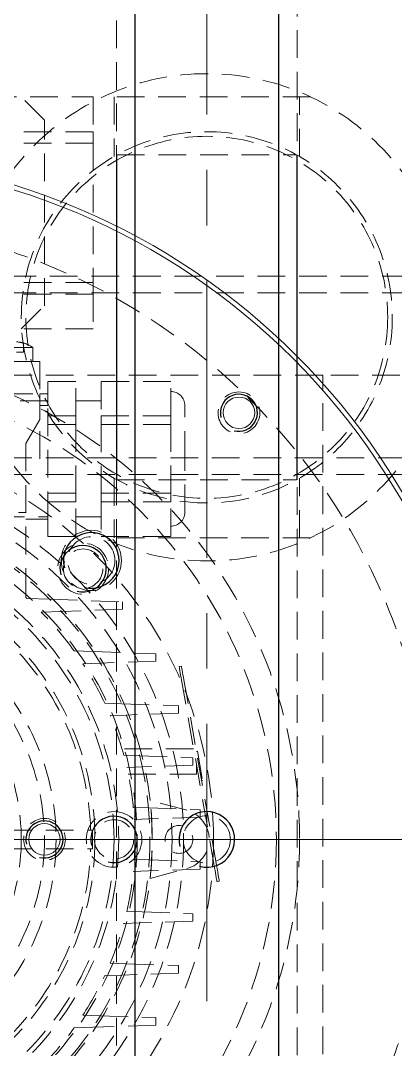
# Model space of a CAD drawing. Header units: millimetres. Extents: x 0 to 3953, y 1 to 2793.
# Drawn here: x 3064.5 to 3145.3, y 863.3 to 1085 of the extents above; entities that cross this region are included whole.
import ezdxf

# ---------------------------------------------------------------- set-up
doc = ezdxf.new("R2010")
doc.units = ezdxf.units.MM
doc.header["$LTSCALE"] = 4.7
doc.linetypes.add('CENTERX2', pattern=[20.32, 12.7, -2.54, 2.54, -2.54])
doc.linetypes.add('HIDDEN', pattern=[1.905, 1.27, -0.635])
doc.layers.add('D', color=1, linetype='Continuous')
doc.layers.add('SLD-0', color=7, linetype='Continuous', lineweight=15)

# ---------------------------------------------------------------- blocks, each defined once
blk = doc.blocks.new('SW_CENTERMARKSYMBOL_1')
at = {"layer": 'SLD-0', "color": 0}
blk.add_line((5, 0), (342.5, 0), dxfattribs=at)

msp = doc.modelspace()

# ---------------------------------------------------------------- linework, layer by layer
at = {"color": 7, "linetype": 'HIDDEN', "lineweight": 0}
for p, q in [((3085.152, 1174.593), (3085.152, 575.593)), ((3124.152, 575.593), (3124.152, 1174.593)), ((2959.152, 1068.593), (3080.152, 1068.593)), ((3069.652, 1063.593), (3064.652, 1068.593)), ((3080.152, 1068.593), (3080.152, 1061.093)), ((3127.012, 1068.593), (3082.291, 1068.593)), ((3084.652, 1068.593), (3084.652, 1055.734)), ((3124.652, 1055.772), (3124.652, 1068.593)), ((3069.652, 1023.593), (3069.652, 1063.593)), ((3080.152, 1061.093), (2959.152, 1061.093)), ((3080.152, 1061.093), (3080.152, 1058.593)), ((3080.152, 1058.593), (2959.152, 1058.593)), ((3080.152, 1058.593), (3080.152, 1028.593)), ((3085.287, 1056.093), (3124.017, 1056.093)), ((3089.152, 1056.093), (3089.152, 986.093)), ((3120.152, 986.093), (3120.152, 1056.093)), ((3202.152, 1029.943), (2837.152, 1029.943)), ((3080.152, 1028.593), (2959.152, 1028.593)), ((3080.152, 1028.593), (3080.152, 1026.093)), ((3202.152, 1026.343), (2837.152, 1026.343)), ((3080.152, 1026.093), (2959.152, 1026.093)), ((3080.152, 1026.093), (3080.152, 1018.593)), ((3064.652, 1018.593), (3069.652, 1023.593)), ((3080.152, 1018.593), (2959.152, 1018.593)), ((3065.152, 1013.593), (3065.152, 1015.538)), ((3067.152, 1014.593), (3059.152, 1014.593)), ((3063.652, 1013.593), (3065.152, 1013.593)), ((3067.152, 1011.593), (3067.152, 1014.593)), ((3067.152, 1011.593), (2972.152, 1011.593)), ((3068.652, 1011.593), (3067.152, 1011.593)), ((3068.652, 1011.593), (3068.652, 1004.593)), ((3129.652, 1008.593), (3054.652, 1008.593)), ((3076.402, 1007.293), (3070.402, 1007.293)), ((3070.402, 1007.293), (3070.402, 1004.593)), ((3076.402, 999.874), (3076.402, 1007.293)), ((3096.902, 1007.293), (3081.902, 1007.293)), ((3081.902, 1007.293), (3081.902, 999.874)), ((3096.902, 999.874), (3096.902, 1007.293)), ((3129.652, 808.593), (3129.652, 1008.593)), ((3173.152, 1008.593), (3129.652, 1008.593)), ((2970.652, 1004.593), (3068.652, 1004.593)), ((2972.152, 1004.593), (3067.152, 1004.593)), ((3068.652, 1004.593), (3068.652, 999.093)), ((3068.652, 1004.593), (3070.402, 1004.593)), ((3070.402, 1002.125), (3070.402, 1004.593)), ((3070.402, 1003.093), (3059.402, 1003.093)), ((3070.402, 1002.125), (3068.652, 1002.125)), ((3070.402, 977.593), (3070.402, 1002.125)), ((3081.902, 1003.093), (3076.402, 1003.093)), ((3070.402, 999.874), (3076.402, 999.874)), ((3076.402, 999.874), (3076.402, 998.012)), ((3081.902, 999.874), (3096.902, 999.874)), ((3081.902, 999.874), (3081.902, 998.012)), ((3096.902, 999.874), (3096.902, 998.012)), ((3068.652, 999.093), (3065.652, 993.897)), ((3068.652, 990.593), (3068.652, 999.093)), ((3076.402, 998.012), (3070.402, 998.012)), ((3076.402, 983.174), (3076.402, 998.012)), ((3096.902, 998.012), (3081.902, 998.012)), ((3081.902, 998.012), (3081.902, 983.174)), ((3096.902, 983.174), (3096.902, 998.012)), ((3065.652, 993.897), (3065.652, 964.954)), ((2837.152, 990.843), (3202.152, 990.843)), ((2837.152, 987.243), (3202.152, 987.243)), ((3084.652, 986.452), (3084.652, 973.593)), ((3085.287, 986.093), (3124.017, 986.093)), ((3124.652, 973.593), (3124.652, 986.414)), ((3070.402, 983.174), (3076.402, 983.174)), ((3076.402, 983.174), (3076.402, 981.312)), ((3081.902, 983.174), (3096.902, 983.174)), ((3081.902, 983.174), (3081.902, 981.312)), ((3096.902, 983.174), (3096.902, 981.312)), ((3076.402, 981.312), (3070.402, 981.312)), ((3076.402, 973.893), (3076.402, 981.312)), ((3096.902, 981.312), (3081.902, 981.312)), ((3081.902, 981.312), (3081.902, 973.893)), ((3096.902, 973.893), (3096.902, 981.312)), ((3059.402, 978.093), (3070.402, 978.093)), ((3064.052, 979.067), (3065.652, 979.039)), ((3076.402, 978.093), (3081.902, 978.093)), ((3065.652, 977.593), (3070.402, 977.593)), ((3070.402, 977.593), (3070.402, 973.893)), ((3070.402, 973.893), (3076.402, 973.893)), ((3081.902, 973.893), (3096.902, 973.893)), ((3127.012, 973.593), (3082.291, 973.593)), ((3065.652, 964.954), (3065.652, 960.691)), ((3065.852, 960.513), (3070.785, 960.341)), ((3070.785, 960.341), (3086.504, 959.792)), ((3073.298, 957.732), (3068.951, 957.58)), ((3086.504, 958.193), (3073.298, 957.732)), ((3086.504, 959.792), (3086.504, 958.193)), ((3076.05, 949.206), (3080.105, 949.065)), ((3080.105, 949.065), (3093.633, 948.592)), ((3093.633, 946.993), (3081.698, 946.577)), ((3093.633, 948.592), (3093.633, 946.993)), ((3081.698, 946.577), (3077.939, 946.445)), ((3098.696, 945.828), (3099.188, 945.915)), ((3106.337, 902.497), (3099.217, 942.874)), ((3106.829, 902.584), (3099.709, 942.961)), ((3082.648, 937.948), (3086.272, 937.821)), ((3086.272, 937.821), (3098.557, 937.392)), ((3098.557, 935.793), (3087.283, 935.4)), ((3098.557, 937.392), (3098.557, 935.793)), ((3087.283, 935.4), (3083.824, 935.279)), ((3101.814, 928.143), (3086.351, 928.143)), ((3086.748, 926.714), (3090.139, 926.595)), ((3102.427, 927.549), (3102.624, 927.583)), ((3102.427, 927.546), (3102.624, 927.581)), ((3102.624, 927.583), (3103.729, 921.317)), ((3090.139, 926.595), (3101.676, 926.192)), ((3101.676, 924.593), (3090.706, 924.21)), ((3101.676, 926.192), (3101.676, 924.593)), ((3102.448, 922.643), (3102.448, 924.548)), ((3102.685, 926.084), (3102.882, 926.118)), ((3102.686, 926.08), (3102.883, 926.115)), ((3087.401, 924.095), (3090.706, 924.21)), ((3087.712, 922.643), (3102.448, 922.643)), ((3103.244, 924.068), (3103.047, 924.034)), ((3103.087, 923.805), (3103.284, 923.84)), ((3103.098, 923.745), (3103.295, 923.78)), ((3103.155, 923.419), (3103.352, 923.454)), ((3103.174, 923.313), (3103.371, 923.348)), ((3103.222, 923.039), (3103.419, 923.074)), ((3103.345, 922.34), (3103.542, 922.375)), ((3103.532, 921.282), (3103.729, 921.317)), ((3100.334, 914.871), (3092.419, 916.992)), ((3088.808, 915.495), (3092.084, 915.38)), ((3092.084, 915.38), (3103.192, 914.992)), ((3103.192, 913.393), (3092.267, 913.012)), ((3103.192, 914.992), (3103.192, 913.393)), ((3092.267, 913.012), (3089.018, 912.898)), ((3043.084, 910.593), (3080.006, 910.593)), ((3043.084, 906.593), (3080.006, 906.593)), ((3089.018, 904.287), (3092.267, 904.174)), ((3092.267, 904.174), (3103.192, 903.792)), ((3092.419, 900.193), (3100.334, 902.314)), ((3103.192, 903.792), (3103.192, 902.193)), ((3092.084, 901.805), (3088.808, 901.691)), ((3103.192, 902.193), (3092.084, 901.805)), ((3106.858, 899.542), (3107.35, 899.629)), ((3087.401, 893.091), (3090.706, 892.975)), ((3090.706, 892.975), (3101.676, 892.592)), ((3101.676, 892.592), (3101.676, 890.993)), ((3090.139, 890.59), (3086.748, 890.472)), ((3101.676, 890.993), (3090.139, 890.59)), ((3083.824, 881.907), (3087.283, 881.786)), ((3087.283, 881.786), (3098.557, 881.392)), ((3098.557, 881.392), (3098.557, 879.793)), ((3086.272, 879.364), (3082.648, 879.238)), ((3098.557, 879.793), (3086.272, 879.364)), ((3077.939, 870.74), (3081.698, 870.609)), ((3081.698, 870.609), (3093.633, 870.192)), ((3093.633, 870.192), (3093.633, 868.593)), ((3080.105, 868.121), (3076.05, 867.979)), ((3093.633, 868.593), (3080.105, 868.121))]:
    msp.add_line(p, q, dxfattribs=at)
at = {"color": 7, "linetype": 'HIDDEN', "lineweight": 0, "flags": 128}
for points in [[(3099.217, 942.874), (3099.115, 943.45), (3099.018, 944.005), (3098.928, 944.515), (3098.849, 944.963), (3098.784, 945.33), (3098.736, 945.603), (3098.706, 945.772), (3098.696, 945.828)], [(3099.709, 942.961), (3099.608, 943.537), (3099.51, 944.091), (3099.42, 944.602), (3099.341, 945.05), (3099.276, 945.417), (3099.228, 945.69), (3099.198, 945.858), (3099.188, 945.915)], [(3092.902, 908.593), (3092.723, 913.702), (3092.419, 916.992)], [(3092.419, 900.193), (3092.723, 903.483), (3092.902, 908.593)], [(3106.858, 899.542), (3106.847, 899.599), (3106.818, 899.767), (3106.77, 900.04), (3106.705, 900.408), (3106.626, 900.855), (3106.536, 901.366), (3106.438, 901.92), (3106.337, 902.497)], [(3107.35, 899.629), (3107.34, 899.686), (3107.31, 899.854), (3107.262, 900.127), (3107.197, 900.495), (3107.118, 900.942), (3107.028, 901.453), (3106.931, 902.007), (3106.829, 902.584)]]:
    msp.add_lwpolyline(points, dxfattribs=at)
at = {"color": 7, "linetype": 'Continuous', "lineweight": 15}
for centre, radius in [((3019.652, 908.593), 355), ((3019.652, 908.593), 342), ((3019.652, 908.593), 341.2), ((3019.652, 908.593), 147.5), ((3019.652, 908.593), 146.5), ((3111.576, 1000.517), 3.4), ((3069.652, 908.593), 3.4)]:
    msp.add_circle(centre, radius, dxfattribs=at)
at = {"color": 7, "linetype": 'HIDDEN', "lineweight": 0}
for centre, radius in [((3019.652, 908.593), 353.8), ((3019.652, 908.593), 340), ((3019.652, 908.593), 305), ((3104.652, 1021.093), 52.5), ((3104.652, 1021.093), 40), ((3104.652, 1021.093), 39), ((3019.652, 908.593), 133.7), ((3019.652, 908.593), 105), ((3019.652, 908.593), 100), ((3111.576, 1000.517), 4.5), ((3019.652, 908.593), 86.45), ((3019.652, 908.593), 80), ((3019.652, 908.593), 77.5), ((3019.652, 908.593), 72.75), ((3019.652, 908.593), 70), ((3019.652, 908.593), 66), ((3019.652, 908.593), 65), ((3079.756, 968.697), 6.5), ((3079.756, 968.697), 5.1), ((3077.988, 966.929), 5.5), ((3077.988, 966.929), 4.25), ((3019.652, 908.593), 60.886), ((3019.652, 908.593), 52.5), ((3019.652, 908.593), 50), ((3019.652, 908.593), 45), ((3084.652, 908.593), 6), ((3104.652, 908.593), 5.1), ((3069.652, 908.593), 4.5), ((3084.652, 908.593), 4.25), ((3098.652, 908.593), 3)]:
    msp.add_circle(centre, radius, dxfattribs=at)
for centre, radius, start, end in [((3063.152, 1008.848), 6.982, 73.3547, 85.89345), ((3063.152, 1008.848), 7, 55.1501, 73.35305), ((3096.902, 1002.093), 3, 0, 90), ((3019.652, 908.593), 73.25, 6.58451, 83.41549), ((3096.902, 979.093), 3, 270, 0), ((3019.652, 908.593), 59.991, 1.9105, 88.0895), ((3019.652, 908.593), 69.5, 48.33638, 48.55732), ((3019.652, 908.593), 69.5, 35.75828, 44.81796), ((3019.652, 908.593), 69.5, 24.98464, 33.00005), ((3019.652, 908.593), 69.5, 15.11346, 22.57988), ((3019.652, 908.593), 69.5, 5.69924, 12.88824), ((3019.652, 908.593), 73.25, 353.41549, 6.58451), ((3098.652, 908.593), 6.5, 285, 75), ((3019.652, 908.593), 69.5, 356.44825, 3.55175), ((3019.652, 908.593), 60.388, 358.10206, 1.89794), ((3019.652, 908.593), 59.991, 271.9105, 358.0895), ((3019.652, 908.593), 73.25, 276.58451, 353.41549), ((3019.652, 908.593), 69.5, 347.11176, 354.30076), ((3019.652, 908.593), 69.5, 337.42012, 344.88654), ((3019.652, 908.593), 69.5, 326.99995, 335.01536), ((3019.652, 908.593), 69.5, 315.18204, 324.24172)]:
    msp.add_arc(centre, radius, start, end, dxfattribs=at)
for points, knots in [([(3099.902, 990.593), (3099.902, 991.294), (3099.902, 992.739), (3099.902, 994.882), (3099.902, 996.943), (3099.902, 998.782), (3099.902, 1000.278), (3099.902, 1001.339), (3099.902, 1001.979), (3099.902, 1002.055), (3099.902, 1002.093)], [0, 0, 0, 0, 0.1165172, 0.2400128, 0.3686414, 0.4999999, 0.6313607, 0.7599893, 0.8834844, 1, 1, 1, 1]), ([(3099.902, 979.093), (3099.902, 979.13), (3099.902, 979.207), (3099.902, 979.847), (3099.902, 980.908), (3099.902, 982.404), (3099.902, 984.242), (3099.902, 986.303), (3099.902, 988.447), (3099.902, 989.891), (3099.902, 990.593)], [0, 0, 0, 0, 0.1165158, 0.2400121, 0.3686411, 0.5000022, 0.631361, 0.75999, 0.8834858, 1, 1, 1, 1])]:
    msp.add_open_spline(points, degree=3, knots=knots, dxfattribs=at)
at = {"layer": 'D'}
for p, q in [((3089.152, 1174.593), (3089.152, 574.593)), ((3120.152, 574.593), (3120.152, 1174.593)), ((3085.152, 1056.093), (3085.152, 986.093)), ((3124.152, 986.093), (3124.152, 1056.093))]:
    msp.add_line(p, q, dxfattribs=at)
for centre, radius in [((3111.576, 1000.517), 4), ((3079.756, 968.697), 6), ((3077.988, 966.929), 5), ((3084.652, 908.593), 5), ((3104.652, 908.593), 6), ((3069.652, 908.593), 4)]:
    msp.add_arc(centre, radius, 255, 195, dxfattribs=at)
at = {"layer": 'SLD-0', "linetype": 'CENTERX2', "lineweight": 0}
msp.add_line((3104.652, 1601.993), (3104.652, 559.512), dxfattribs=at)

# ---------------------------------------------------------------- block references
at = {"layer": 'SLD-0'}
msp.add_blockref('SW_CENTERMARKSYMBOL_1', (3019.652, 908.593), dxfattribs=at)

doc.saveas('drawing.dxf')
